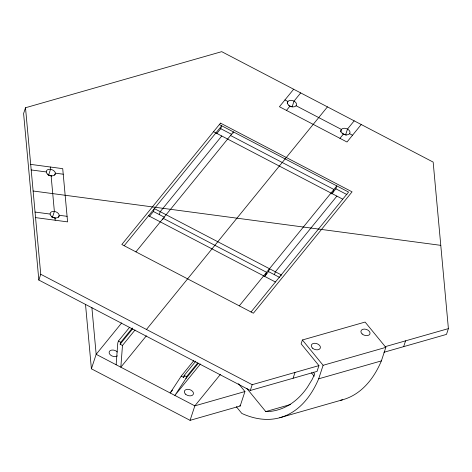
<?xml version="1.0" encoding="UTF-8"?>
<svg xmlns="http://www.w3.org/2000/svg" width="472" height="472" viewBox="0 0 472 472"><rect width="100%" height="100%" fill="white"/><g stroke="black" fill="none" stroke-linecap="round" stroke-linejoin="round"><path stroke-width="0.71" d="M116.13 364.756L117.782 343.002L118.413 341.067L129.558 327.361M135.016 330.034L122.478 345.457L120.832 367.21L146.373 335.798M383.966 352.265L446.494 334.394L448.4 328.606L433.16 162.091L221.716 51.66L25.506 107.746L23.6 113.534L38.84 280.049L250.284 390.48L317.036 371.399L318.936 365.611L301.124 343.846L302.393 339.987L365.104 322.063L385.831 347.374L381.388 360.891A157.872 85.432 74 0 1 340.336 400.339M48.61 175.112L50.51 169.318L50.303 167.005M54.752 175.094L55.383 173.165L63.23 174.215M52.463 217.226L54.368 211.438L51.106 175.796M58.605 217.214L59.242 215.285L67.083 216.329M38.84 280.049L40.739 274.256L25.506 107.746M238.543 383.73L244.938 391.542L240.177 406.02L190.08 420.34L91.403 368.803L96.164 354.324L121.705 322.913M149.394 216.447L153.412 211.503L154.362 208.606L281.229 274.863L280.852 276.026M159.282 214.571L160.238 211.674L221.763 135.995M122.478 345.457L120.13 344.23L120.761 342.294L132.372 328.016M162.828 219.468L163.206 218.312L266.58 272.303L265.63 275.194M216.725 133.623L220.743 128.679L221.698 125.788L124.177 245.735M233.062 133.08L233.445 131.918L135.924 251.871M172.492 390.12L170.168 392.975L181.213 376.131L183.561 377.358L184.198 375.429L195.809 361.145M200.411 364.018L174.87 395.43L185.915 378.585L186.546 376.656L197.691 362.944M287.241 103.403L287.879 101.474L284.94 99.94M190.08 420.34L194.836 405.861L220.377 374.443M264.385 276.728L268.533 271.624L269.482 268.727M274.403 274.692L275.359 271.795L336.89 196.116M250.284 390.48L252.19 384.686L318.936 365.611M340.518 131.977L341.362 129.405L296.103 105.769M345.604 134.845L347.504 129.057L354.183 120.844M332.966 192.375L333.916 189.478L230.542 135.493M331.722 193.903L335.869 188.806L336.819 185.909L239.298 305.856M293.094 378.243L295 372.449M236.295 406.681L241.817 413.431A157.872 85.432 74 0 0 318.677 378.815L323.113 365.298L385.831 347.374M403.666 346.637L405.572 340.849M293.649 89.232L279.424 106.725L347.008 142.019L361.227 124.525M286.474 110.401L289.955 106.117M300.699 92.913L294.021 101.12L292.115 106.914A4.72 3.103 18.2 0 0 289.389 106.135M120.13 344.23L132.667 328.807M146.468 329.474L327.438 106.879M339.958 138.337L343.445 134.054M181.213 376.131L193.75 360.708M183.561 377.358L184.493 376.213M185.915 378.585L198.452 363.163M251.045 311.992L348.566 192.045L219.35 124.561M240.431 405.247L239.788 405.542L240.177 406.02M385.17 346.678L448.4 328.606M244.938 391.542L194.836 405.861L96.164 354.324L91.881 307.508M318.677 378.815L381.388 360.891M246.85 388.468L265.771 411.584L290.433 404.533M279.748 417.738L342.46 399.813M265.771 411.584L270.025 411.442A157.872 85.432 74 0 0 307.455 387.17L312.075 379.606L314.753 374.019L313.237 372.172M30.686 164.392L62.723 168.663L67.59 221.881L35.559 217.61M31.193 169.944L46.232 171.944M33.123 191.001L440.783 245.351M35.052 212.058L50.085 214.064M349.587 133.7L352.525 135.234M220.743 128.679L231.84 134.473M335.869 188.806L346.961 194.6M213.545 131.7L342.761 199.184M153.412 211.503L164.504 217.297M268.533 271.624L279.625 277.418M148.556 215.745L275.424 282.002M40.739 274.256L252.19 384.686M118.413 341.067L120.761 342.294M184.198 375.429L186.546 376.656M302.393 339.987L323.113 365.298M311.408 372.797L314.181 376.184M85.515 304.428L91.403 368.803M54.959 217.911L55.171 220.223M117.41 355.87A4.72 3.103 18.2 0 1 110.69 355.18A4.72 3.103 18.2 0 1 110.542 350.448A4.72 3.103 18.2 0 1 117.292 351.964M48.209 175.071A4.72 3.103 18.2 0 1 50.935 175.85M51.289 176.044A4.72 3.103 18.2 0 1 51.619 176.257M342.878 134.066A4.72 3.103 18.2 0 1 346.283 135.257M51.672 217.173A4.72 3.103 18.2 0 1 55.472 218.377M220.507 123.133L121.829 244.508L253.393 313.219L352.077 191.844L220.507 123.133M185.579 394.203A4.72 3.103 18.2 0 0 193.296 394.267A4.72 3.103 18.2 0 0 187.809 389.294A4.72 3.103 18.2 0 0 185.579 394.203M342.159 133.169A4.72 3.103 18.2 0 0 349.876 133.234A4.72 3.103 18.2 0 0 344.389 128.26A4.72 3.103 18.2 0 0 342.159 133.169M362.16 333.981A4.72 3.103 18.2 0 0 369.877 334.052A4.72 3.103 18.2 0 0 364.384 329.072A4.72 3.103 18.2 0 0 362.16 333.981M312.529 348.171A4.72 3.103 18.2 0 0 320.246 348.236A4.72 3.103 18.2 0 0 314.753 343.262A4.72 3.103 18.2 0 0 312.529 348.171M47.495 174.168A4.72 3.103 18.2 0 0 55.212 174.239A4.72 3.103 18.2 0 0 49.725 169.259A4.72 3.103 18.2 0 0 47.495 174.168M51.348 216.288A4.72 3.103 18.2 0 0 59.065 216.353A4.72 3.103 18.2 0 0 53.578 211.379A4.72 3.103 18.2 0 0 51.348 216.288M288.675 105.232A4.72 3.103 18.2 0 0 296.392 105.303A4.72 3.103 18.2 0 0 290.905 100.324A4.72 3.103 18.2 0 0 288.675 105.232"/></g></svg>
